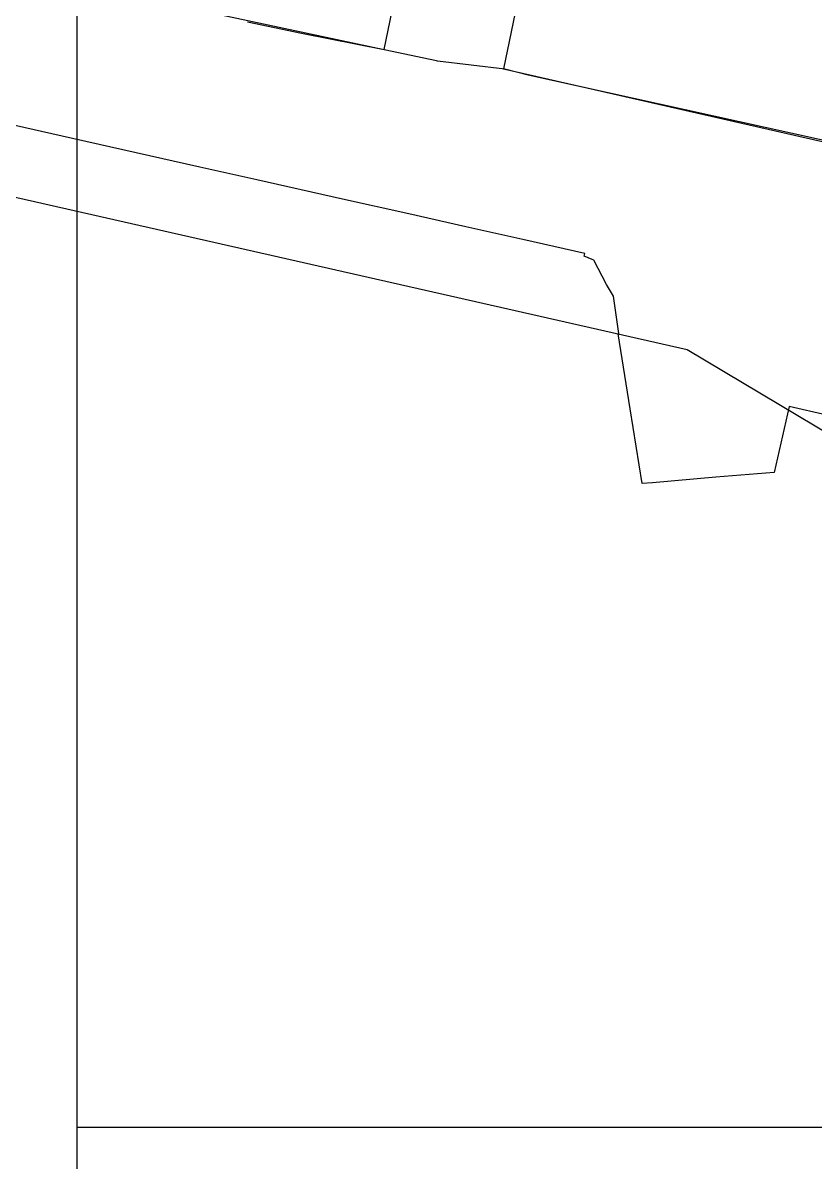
# Model space of a CAD drawing. Header units: metres. Extents: x -2743 to 126, y 13412 to 13916.
# Drawn here: x -2257.4 to -2149.1, y 13645.3 to 13801.1 of the extents above; entities that cross this region are included whole.
import ezdxf

# ---------------------------------------------------------------- set-up
doc = ezdxf.new("R2010")
doc.units = ezdxf.units.M
for name, color, linetype in [('link-улица Берзарина_Граница работ$0$ГП_Граница проектирования', 7, 'Continuous'), ('output[1-12]_brd$0$Граница заказа', 7, 'Continuous'), ('output[1-12]_brd$0$Рамки', 7, 'Continuous'), ('output[24-26]_brd$0$Рамки', 7, 'Continuous')]:
    doc.layers.add(name, color=color, linetype=linetype)

msp = doc.modelspace()

# ---------------------------------------------------------------- linework, layer by layer
at = {"layer": 'link-улица Берзарина_Граница работ$0$ГП_Граница проектирования'}
for points in [[(-2226.7, 13801.27), (-2219.31, 13799.7), (-2208.04, 13797.48), (-2208.04, 13797.48), (-2205.52, 13809.65)], [(-2189.34, 13806.32), (-2191.7, 13794.85), (-2146.72, 13784.57)], [(-2147.48, 13747.47), (-2152.62, 13748.64), (-2154.67, 13739.63), (-2162.65, 13738.97), (-2171.33, 13738.2), (-2172.76, 13738.09), (-2174.38, 13748.31), (-2176.03, 13758.6), (-2175.91, 13758.62), (-2176.67, 13763.75), (-2177.61, 13765.34), (-2179.35, 13768.64), (-2179.56, 13768.77), (-2180.65, 13769.19), (-2180.56, 13769.58), (-2189.05, 13771.48), (-2196.86, 13773.22), (-2204.66, 13774.99), (-2213.73, 13777.02), (-2225.44, 13779.64), (-2233.25, 13781.39), (-2250.63, 13785.32), (-2260.12, 13787.44)]]:
    msp.add_lwpolyline(points, dxfattribs=at)
at = {"layer": 'output[1-12]_brd$0$Граница заказа'}
for points in [[(-1548.48, 13587.98), (-1676.87, 13613.82), (-1826.62, 13646.49), (-1941.49, 13702.81), (-1939.55, 13742.56), (-1946.32, 13757.81), (-2014.55, 13775.28), (-2049.48, 13776.6), (-2061.84, 13786.7), (-2071.03, 13788.68), (-2071.38, 13780.54), (-2071.93, 13777.3), (-2073.35, 13774.27), (-2077.47, 13770.51), (-2078.9, 13770.01), (-2095.38, 13773.45), (-2141.49, 13783.62), (-2188.32, 13793.95), (-2191.54, 13794.79), (-2200.75, 13795.89), (-2200.86, 13795.91), (-2208.04, 13797.44), (-2324.43, 13822.23)], [(-2346.58, 13797.27), (-2166.6, 13756.43), (-2146.46, 13744.45), (-2137.06, 13735.44), (-2116.08, 13730.56), (-2106.95, 13730.96), (-2106.95, 13685.73), (-2024.86, 13668.7), (-2016.47, 13689.27), (-1943.72, 13663.31), (-1875.38, 13614.1), (-1826.3, 13588.48), (-1816.17, 13541.73), (-1765.89, 13527.49), (-1735.12, 13529.54), (-1686.15, 13524.76), (-1676.41, 13564.26), (-1525.6, 13535), (-1412.06, 13512.98), (-1427.76, 13454.72), (-1407.55, 13450.24), (-1398.75, 13490), (-1344.68, 13479.8), (-1272.6, 13463)]]:
    msp.add_lwpolyline(points, dxfattribs=at)
at = {"layer": 'output[1-12]_brd$0$Рамки'}
msp.add_lwpolyline([(-2250, 13600), (-2250, 13850), (-2000, 13850), (-2000, 13600), (-2250, 13600)], dxfattribs=at)
at = {"layer": 'output[24-26]_brd$0$Рамки'}
msp.add_lwpolyline([(-2250, 13650), (-2250, 13900), (-2000, 13900), (-2000, 13650), (-2250, 13650)], dxfattribs=at)

doc.saveas('drawing.dxf')
